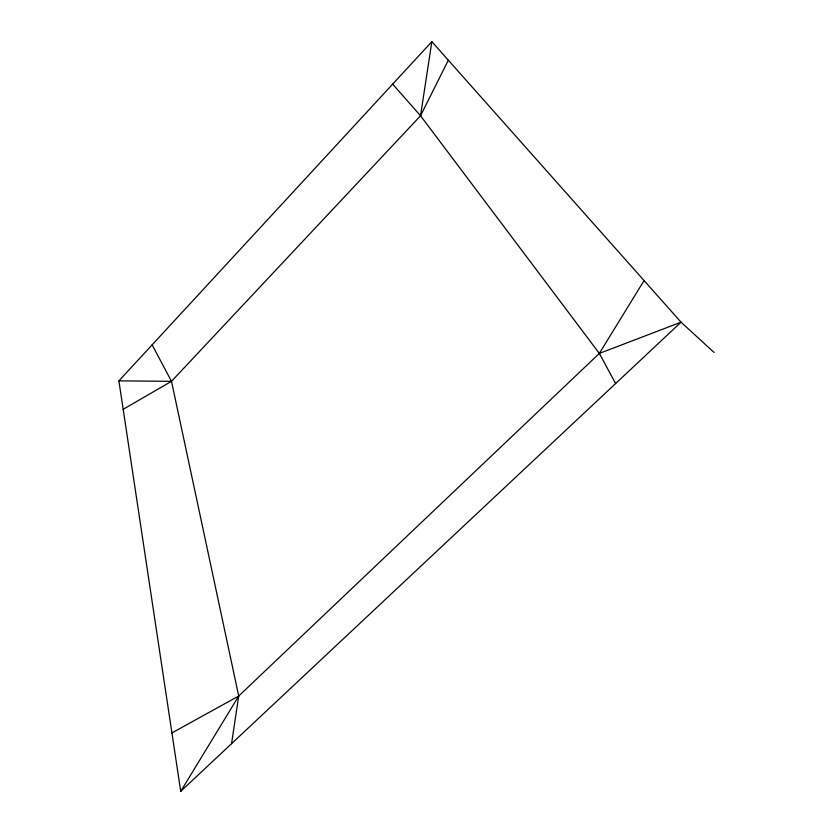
<?xml version="1.0" encoding="UTF-8"?>
<svg xmlns="http://www.w3.org/2000/svg" width="833" height="833" viewBox="0 0 833 833"><rect width="100%" height="100%" fill="white"/><g stroke="black" fill="none" stroke-linecap="round" stroke-linejoin="round"><path stroke-width="1.25" d="M231.553 743.682L238.717 696.024L171.494 381.327L152.137 344.841M123.18 409.305L171.494 381.327L420.54 115.766L431.858 41.65L681.04 322.194L714.1 352.474M615.618 383.544L599.344 353.421L420.54 115.766L448.341 60.205M431.858 41.65L118.9 380.868L180.719 791.35L238.717 696.024L599.344 353.421L644.065 280.565M180.719 791.35L681.04 322.194L599.344 353.421M171.921 732.946L238.717 696.024M118.9 380.868L171.494 381.327M392.655 84.133L420.54 115.766"/></g></svg>
